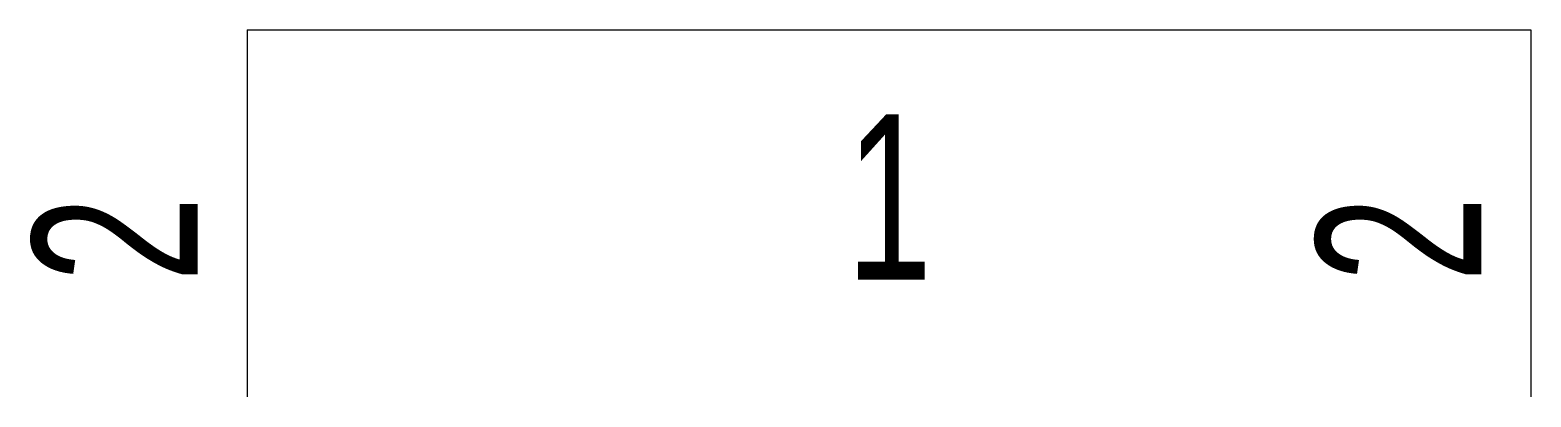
# Model space of a CAD drawing. Header units: centimetres. Extents: x -10.8 to 5.5, y -146.8 to -142.8.
import ezdxf
from ezdxf.enums import TextEntityAlignment as Align

# ---------------------------------------------------------------- set-up
doc = ezdxf.new("R2010")
doc.units = ezdxf.units.CM
doc.header["$MEASUREMENT"] = 0
doc.layers.add('1', color=1, linetype='Continuous')
doc.layers.add('3', color=3, linetype='Continuous')
doc.styles.add('2', font='vn_vni.shx', dxfattribs={"width": 0.7, "height": 1.8})

msp = doc.modelspace()

# ---------------------------------------------------------------- linework, layer by layer
at = {"layer": '3'}
for p, q in [((-8.44, -142.845), (5.549, -142.845)), ((-8.44, -142.845), (-8.44, -146.845)), ((5.549, -142.845), (5.549, -146.845))]:
    msp.add_line(p, q, dxfattribs=at)

# ---------------------------------------------------------------- texts
at = {"layer": '1', "style": '2', "width": 0.7}
msp.add_attdef('1', text='0', height=1.8, dxfattribs=at).set_placement((-1.445, -146.105), align=Align.BOTTOM_CENTER)
for p in [(-8.44, -145.126), (5.549, -145.126)]:
    msp.add_attdef('2', text='', height=1.8, rotation=90, dxfattribs=at).set_placement(p, align=Align.BOTTOM_CENTER)

doc.saveas('drawing.dxf')
